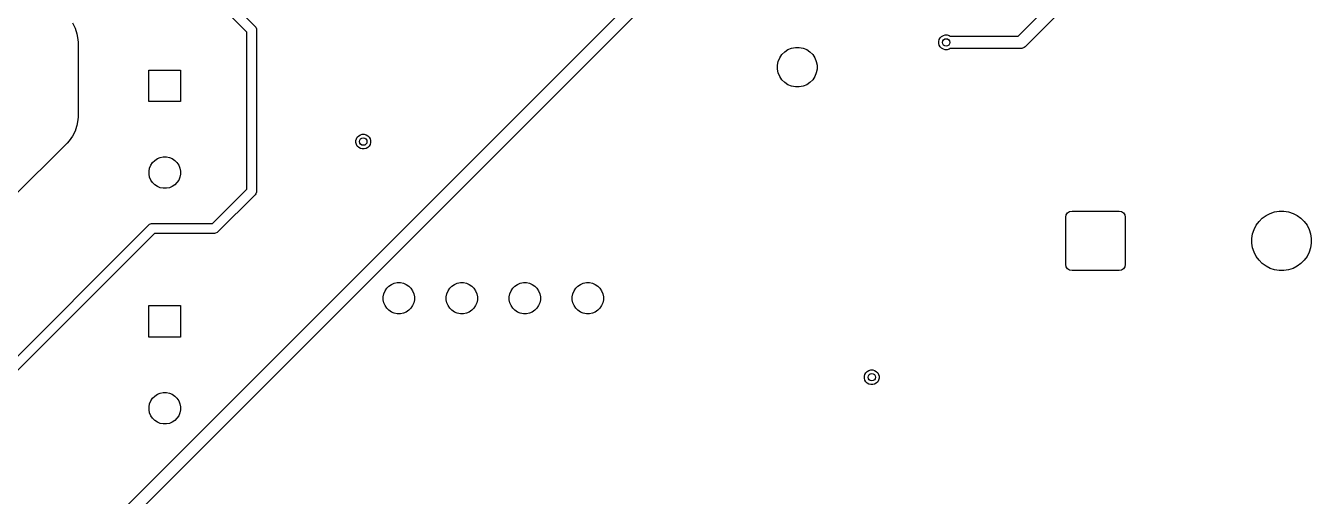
# Model space of a CAD drawing. Header units: inches. Extents: x 1.35 to 5.17, y -6.98 to -1.21.
# Drawn here: x 3.008 to 5.048, y -4.598 to -3.851 of the extents above; entities that cross this region are included whole.
import ezdxf

# ---------------------------------------------------------------- set-up
doc = ezdxf.new("R2010")
doc.units = ezdxf.units.IN
doc.header["$MEASUREMENT"] = 0
doc.layers.add('In1.Cu', color=91, linetype='CONTINUOUS', true_color=0x7fc87f)

msp = doc.modelspace()

# ---------------------------------------------------------------- linework, layer by layer
at = {"layer": 'In1.Cu', "linetype": 'CONTINUOUS'}
for p, q in [((3.1573, -4.624), (4.124, -3.6573)), ((4.1408, -3.6684), (3.1684, -4.6408)), ((4.5825, -3.8681), (4.7146, -3.7361)), ((4.7314, -3.7471), (4.5936, -3.8849)), ((3.3127, -3.7936), (3.3717, -3.8527)), ((3.3583, -3.8615), (3.3038, -3.8071)), ((3.0818, -3.8471), (3.0861, -3.8554)), ((3.0861, -3.8554), (3.0889, -3.8642)), ((3.3717, -3.8527), (3.3727, -3.8539)), ((3.3727, -3.8539), (3.3739, -3.8567)), ((3.0889, -3.8642), (3.0904, -3.8733)), ((3.0904, -3.8733), (3.0906, -3.878)), ((3.3583, -4.1109), (3.3583, -3.8615)), ((3.3739, -3.8567), (3.374, -3.8583)), ((3.374, -3.8583), (3.374, -4.1142)), ((4.4568, -3.8764), (4.4576, -3.8734)), ((4.4568, -3.8795), (4.4568, -3.8764)), ((4.4576, -3.8734), (4.4591, -3.8708)), ((4.4591, -3.8708), (4.4613, -3.8686)), ((4.4613, -3.8686), (4.464, -3.867)), ((4.464, -3.867), (4.467, -3.8662)), ((4.467, -3.8662), (4.47, -3.8662)), ((4.47, -3.8662), (4.473, -3.867)), ((4.473, -3.867), (4.4749, -3.8681)), ((4.4749, -3.8681), (4.5825, -3.8681)), ((3.0906, -3.878), (3.0906, -3.9961)), ((4.2079, -3.8973), (4.2123, -3.893)), ((4.2123, -3.893), (4.2174, -3.8895)), ((4.2174, -3.8895), (4.2231, -3.8872)), ((4.2231, -3.8872), (4.2292, -3.886)), ((4.2292, -3.886), (4.2354, -3.886)), ((4.2354, -3.886), (4.2414, -3.8872)), ((4.2414, -3.8872), (4.2471, -3.8895)), ((4.2471, -3.8895), (4.2523, -3.893)), ((4.2523, -3.893), (4.2566, -3.8973)), ((4.4576, -3.8825), (4.4568, -3.8795)), ((4.4591, -3.8851), (4.4576, -3.8825)), ((4.4613, -3.8873), (4.4591, -3.8851)), ((4.464, -3.8889), (4.4613, -3.8873)), ((4.467, -3.8897), (4.464, -3.8889)), ((4.47, -3.8897), (4.467, -3.8897)), ((4.473, -3.8889), (4.47, -3.8897)), ((4.4749, -3.8878), (4.473, -3.8889)), ((4.5866, -3.8878), (4.4749, -3.8878)), ((4.5885, -3.8876), (4.5866, -3.8878)), ((4.5921, -3.8861), (4.5885, -3.8876)), ((4.5936, -3.8849), (4.5921, -3.8861)), ((4.5921, -3.8861), (4.5921, -3.8861)), ((4.2009, -3.9142), (4.2021, -3.9082)), ((4.2009, -3.9204), (4.2009, -3.9142)), ((4.2021, -3.9082), (4.2045, -3.9025)), ((4.2045, -3.9025), (4.2079, -3.8973)), ((4.2566, -3.8973), (4.2601, -3.9025)), ((4.2601, -3.9025), (4.2624, -3.9082)), ((4.2624, -3.9082), (4.2636, -3.9142)), ((4.2636, -3.9142), (4.2636, -3.9204)), ((3.2032, -3.9719), (3.2032, -3.9218)), ((3.2032, -3.9218), (3.2534, -3.9218)), ((3.2534, -3.9218), (3.2534, -3.9719)), ((4.2021, -3.9265), (4.2009, -3.9204)), ((4.2045, -3.9322), (4.2021, -3.9265)), ((4.2079, -3.9373), (4.2045, -3.9322)), ((4.2123, -3.9417), (4.2079, -3.9373)), ((4.2566, -3.9373), (4.2523, -3.9417)), ((4.2601, -3.9322), (4.2566, -3.9373)), ((4.2624, -3.9265), (4.2601, -3.9322)), ((4.2636, -3.9204), (4.2624, -3.9265)), ((4.2174, -3.9451), (4.2123, -3.9417)), ((4.2231, -3.9475), (4.2174, -3.9451)), ((4.2292, -3.9487), (4.2231, -3.9475)), ((4.2354, -3.9487), (4.2292, -3.9487)), ((4.2414, -3.9475), (4.2354, -3.9487)), ((4.2471, -3.9451), (4.2414, -3.9475)), ((4.2523, -3.9417), (4.2471, -3.9451)), ((3.2534, -3.9719), (3.2032, -3.9719)), ((3.0906, -3.9961), (3.0904, -4.0007)), ((3.0861, -4.0187), (3.0818, -4.0269)), ((3.0883, -4.0117), (3.0861, -4.0187)), ((3.0889, -4.0098), (3.0883, -4.0117)), ((3.0904, -4.0007), (3.0889, -4.0098)), ((3.0733, -4.0378), (2.9847, -4.1264)), ((3.0764, -4.0344), (3.0733, -4.0378)), ((3.0818, -4.0269), (3.0764, -4.0344)), ((3.5316, -4.0339), (3.5324, -4.0309)), ((3.5316, -4.037), (3.5316, -4.0339)), ((3.5324, -4.04), (3.5316, -4.037)), ((3.5324, -4.0309), (3.5339, -4.0282)), ((3.5339, -4.0426), (3.5324, -4.04)), ((3.5339, -4.0282), (3.5361, -4.0261)), ((3.5361, -4.0261), (3.5388, -4.0245)), ((3.5388, -4.0245), (3.5418, -4.0237)), ((3.5418, -4.0237), (3.5448, -4.0237)), ((3.5448, -4.0237), (3.5478, -4.0245)), ((3.5478, -4.0245), (3.5505, -4.0261)), ((3.5505, -4.0261), (3.5527, -4.0282)), ((3.5527, -4.0282), (3.5542, -4.0309)), ((3.5542, -4.04), (3.5527, -4.0426)), ((3.5542, -4.0309), (3.555, -4.0339)), ((3.555, -4.037), (3.5542, -4.04)), ((3.555, -4.0339), (3.555, -4.037)), ((3.2211, -4.0606), (3.2259, -4.0597)), ((3.2259, -4.0597), (3.2308, -4.0597)), ((3.2308, -4.0597), (3.2356, -4.0606)), ((3.5361, -4.0448), (3.5339, -4.0426)), ((3.5388, -4.0463), (3.5361, -4.0448)), ((3.5418, -4.0471), (3.5388, -4.0463)), ((3.5448, -4.0471), (3.5418, -4.0471)), ((3.5478, -4.0463), (3.5448, -4.0471)), ((3.5505, -4.0448), (3.5478, -4.0463)), ((3.5527, -4.0426), (3.5505, -4.0448)), ((3.2034, -4.0822), (3.2043, -4.0774)), ((3.2043, -4.0774), (3.2062, -4.0728)), ((3.2062, -4.0728), (3.2089, -4.0687)), ((3.2089, -4.0687), (3.2124, -4.0652)), ((3.2124, -4.0652), (3.2165, -4.0625)), ((3.2165, -4.0625), (3.2211, -4.0606)), ((3.2356, -4.0606), (3.2402, -4.0625)), ((3.2402, -4.0625), (3.2443, -4.0652)), ((3.2443, -4.0652), (3.2477, -4.0687)), ((3.2477, -4.0687), (3.2505, -4.0728)), ((3.2505, -4.0728), (3.2524, -4.0774)), ((3.2524, -4.0774), (3.2533, -4.0822)), ((3.2034, -4.0871), (3.2034, -4.0822)), ((3.2043, -4.0919), (3.2034, -4.0871)), ((3.2062, -4.0965), (3.2043, -4.0919)), ((3.2089, -4.1006), (3.2062, -4.0965)), ((3.2124, -4.104), (3.2089, -4.1006)), ((3.2477, -4.1006), (3.2443, -4.104)), ((3.2505, -4.0965), (3.2477, -4.1006)), ((3.2524, -4.0919), (3.2505, -4.0965)), ((3.2533, -4.0871), (3.2524, -4.0919)), ((3.2533, -4.0822), (3.2533, -4.0871)), ((3.2165, -4.1068), (3.2124, -4.104)), ((3.2211, -4.1087), (3.2165, -4.1068)), ((3.2259, -4.1096), (3.2211, -4.1087)), ((3.2308, -4.1096), (3.2259, -4.1096)), ((3.2356, -4.1087), (3.2308, -4.1096)), ((3.2402, -4.1068), (3.2356, -4.1087)), ((3.2443, -4.104), (3.2402, -4.1068)), ((3.3038, -4.1654), (3.3583, -4.1109)), ((3.3717, -4.1197), (3.3127, -4.1788)), ((3.3727, -4.1185), (3.3717, -4.1197)), ((3.3739, -4.1157), (3.3727, -4.1185)), ((3.374, -4.1142), (3.3739, -4.1157)), ((4.6584, -4.1555), (4.6591, -4.1517)), ((4.6584, -4.2303), (4.6584, -4.1555)), ((4.6591, -4.1517), (4.6612, -4.1486)), ((4.6612, -4.1486), (4.6644, -4.1464)), ((4.6644, -4.1464), (4.6682, -4.1457)), ((4.6682, -4.1457), (4.743, -4.1457)), ((4.743, -4.1457), (4.7468, -4.1464)), ((4.7468, -4.1464), (4.75, -4.1486)), ((4.75, -4.1486), (4.7521, -4.1517)), ((4.7521, -4.1517), (4.7528, -4.1555)), ((4.7528, -4.1555), (4.7528, -4.2303)), ((4.9606, -4.1682), (4.965, -4.1622)), ((4.965, -4.1622), (4.9702, -4.157)), ((4.9702, -4.157), (4.9762, -4.1526)), ((4.9762, -4.1526), (4.9828, -4.1493)), ((4.9828, -4.1493), (4.9898, -4.147)), ((4.9898, -4.147), (4.9972, -4.1458)), ((4.9972, -4.1458), (5.0046, -4.1458)), ((5.0046, -4.1458), (5.0119, -4.147)), ((5.0119, -4.147), (5.019, -4.1493)), ((5.019, -4.1493), (5.0256, -4.1526)), ((5.0256, -4.1526), (5.0316, -4.157)), ((5.0316, -4.157), (5.0368, -4.1622)), ((5.0368, -4.1622), (5.0412, -4.1682)), ((2.9118, -4.459), (3.2031, -4.1677)), ((3.2119, -4.1811), (2.9252, -4.4678)), ((3.2031, -4.1677), (3.2043, -4.1667)), ((3.2043, -4.1667), (3.2071, -4.1655)), ((3.2071, -4.1655), (3.2087, -4.1654)), ((3.2087, -4.1654), (3.3038, -4.1654)), ((3.3071, -4.1811), (3.2119, -4.1811)), ((3.3086, -4.181), (3.3071, -4.1811)), ((3.3115, -4.1798), (3.3086, -4.181)), ((3.3127, -4.1788), (3.3115, -4.1798)), ((4.9538, -4.1892), (4.9549, -4.1819)), ((4.9549, -4.1819), (4.9572, -4.1748)), ((4.9572, -4.1748), (4.9606, -4.1682)), ((5.0412, -4.1682), (5.0445, -4.1748)), ((5.0445, -4.1748), (5.0468, -4.1819)), ((5.0468, -4.1819), (5.048, -4.1892)), ((4.9538, -4.1966), (4.9538, -4.1892)), ((4.9549, -4.2039), (4.9538, -4.1966)), ((5.048, -4.1966), (5.0468, -4.2039)), ((5.048, -4.1892), (5.048, -4.1966)), ((4.9572, -4.211), (4.9549, -4.2039)), ((4.9606, -4.2176), (4.9572, -4.211)), ((4.965, -4.2236), (4.9606, -4.2176)), ((5.0412, -4.2176), (5.0368, -4.2236)), ((5.0445, -4.211), (5.0412, -4.2176)), ((5.0468, -4.2039), (5.0445, -4.211)), ((4.6591, -4.2341), (4.6584, -4.2303)), ((4.6612, -4.2373), (4.6591, -4.2341)), ((4.6644, -4.2394), (4.6612, -4.2373)), ((4.6682, -4.2402), (4.6644, -4.2394)), ((4.743, -4.2402), (4.6682, -4.2402)), ((4.7468, -4.2394), (4.743, -4.2402)), ((4.75, -4.2373), (4.7468, -4.2394)), ((4.7521, -4.2341), (4.75, -4.2373)), ((4.7528, -4.2303), (4.7521, -4.2341)), ((4.9702, -4.2288), (4.965, -4.2236)), ((4.9762, -4.2332), (4.9702, -4.2288)), ((4.9828, -4.2366), (4.9762, -4.2332)), ((4.9898, -4.2389), (4.9828, -4.2366)), ((4.9972, -4.24), (4.9898, -4.2389)), ((5.0046, -4.24), (4.9972, -4.24)), ((5.0119, -4.2389), (5.0046, -4.24)), ((5.019, -4.2366), (5.0119, -4.2389)), ((5.0256, -4.2332), (5.019, -4.2366)), ((5.0316, -4.2288), (5.0256, -4.2332)), ((5.0368, -4.2236), (5.0316, -4.2288)), ((3.5841, -4.2648), (3.5881, -4.2621)), ((3.5881, -4.2621), (3.5926, -4.2603)), ((3.5926, -4.2603), (3.5974, -4.2593)), ((3.5974, -4.2593), (3.6022, -4.2593)), ((3.6022, -4.2593), (3.607, -4.2603)), ((3.607, -4.2603), (3.6115, -4.2621)), ((3.6115, -4.2621), (3.6155, -4.2648)), ((3.6841, -4.2648), (3.6881, -4.2621)), ((3.6881, -4.2621), (3.6926, -4.2603)), ((3.6926, -4.2603), (3.6974, -4.2593)), ((3.6974, -4.2593), (3.7022, -4.2593)), ((3.7022, -4.2593), (3.707, -4.2603)), ((3.707, -4.2603), (3.7115, -4.2621)), ((3.7115, -4.2621), (3.7155, -4.2648)), ((3.7841, -4.2648), (3.7881, -4.2621)), ((3.7881, -4.2621), (3.7926, -4.2603)), ((3.7926, -4.2603), (3.7974, -4.2593)), ((3.7974, -4.2593), (3.8022, -4.2593)), ((3.8022, -4.2593), (3.807, -4.2603)), ((3.807, -4.2603), (3.8115, -4.2621)), ((3.8115, -4.2621), (3.8155, -4.2648)), ((3.8841, -4.2648), (3.8881, -4.2621)), ((3.8881, -4.2621), (3.8926, -4.2603)), ((3.8926, -4.2603), (3.8974, -4.2593)), ((3.8974, -4.2593), (3.9022, -4.2593)), ((3.9022, -4.2593), (3.907, -4.2603)), ((3.907, -4.2603), (3.9115, -4.2621)), ((3.9115, -4.2621), (3.9155, -4.2648)), ((3.5751, -4.2816), (3.5761, -4.2768)), ((3.5751, -4.2864), (3.5751, -4.2816)), ((3.5761, -4.2768), (3.5779, -4.2723)), ((3.5779, -4.2723), (3.5806, -4.2683)), ((3.5806, -4.2683), (3.5841, -4.2648)), ((3.6155, -4.2648), (3.619, -4.2683)), ((3.619, -4.2683), (3.6217, -4.2723)), ((3.6217, -4.2723), (3.6235, -4.2768)), ((3.6235, -4.2768), (3.6245, -4.2816)), ((3.6245, -4.2816), (3.6245, -4.2864)), ((3.6751, -4.2816), (3.6761, -4.2768)), ((3.6751, -4.2864), (3.6751, -4.2816)), ((3.6761, -4.2768), (3.6779, -4.2723)), ((3.6779, -4.2723), (3.6806, -4.2683)), ((3.6806, -4.2683), (3.6841, -4.2648)), ((3.7155, -4.2648), (3.719, -4.2683)), ((3.719, -4.2683), (3.7217, -4.2723)), ((3.7217, -4.2723), (3.7235, -4.2768)), ((3.7235, -4.2768), (3.7245, -4.2816)), ((3.7245, -4.2816), (3.7245, -4.2864)), ((3.7751, -4.2816), (3.7761, -4.2768)), ((3.7751, -4.2864), (3.7751, -4.2816)), ((3.7761, -4.2768), (3.7779, -4.2723)), ((3.7779, -4.2723), (3.7806, -4.2683)), ((3.7806, -4.2683), (3.7841, -4.2648)), ((3.8155, -4.2648), (3.819, -4.2683)), ((3.819, -4.2683), (3.8217, -4.2723)), ((3.8217, -4.2723), (3.8235, -4.2768)), ((3.8235, -4.2768), (3.8245, -4.2816)), ((3.8245, -4.2816), (3.8245, -4.2864)), ((3.8751, -4.2816), (3.8761, -4.2768)), ((3.8751, -4.2864), (3.8751, -4.2816)), ((3.8761, -4.2768), (3.8779, -4.2723)), ((3.8779, -4.2723), (3.8806, -4.2683)), ((3.8806, -4.2683), (3.8841, -4.2648)), ((3.9155, -4.2648), (3.919, -4.2683)), ((3.919, -4.2683), (3.9217, -4.2723)), ((3.9217, -4.2723), (3.9235, -4.2768)), ((3.9235, -4.2768), (3.9245, -4.2816)), ((3.9245, -4.2816), (3.9245, -4.2864)), ((3.2032, -4.346), (3.2032, -4.2958)), ((3.2032, -4.2958), (3.2534, -4.2958)), ((3.2534, -4.2958), (3.2534, -4.346)), ((3.5761, -4.2912), (3.5751, -4.2864)), ((3.5779, -4.2957), (3.5761, -4.2912)), ((3.5806, -4.2997), (3.5779, -4.2957)), ((3.5841, -4.3032), (3.5806, -4.2997)), ((3.5881, -4.3059), (3.5841, -4.3032)), ((3.6155, -4.3032), (3.6115, -4.3059)), ((3.619, -4.2997), (3.6155, -4.3032)), ((3.6217, -4.2957), (3.619, -4.2997)), ((3.6235, -4.2912), (3.6217, -4.2957)), ((3.6245, -4.2864), (3.6235, -4.2912)), ((3.6761, -4.2912), (3.6751, -4.2864)), ((3.6779, -4.2957), (3.6761, -4.2912)), ((3.6806, -4.2997), (3.6779, -4.2957)), ((3.6841, -4.3032), (3.6806, -4.2997)), ((3.6881, -4.3059), (3.6841, -4.3032)), ((3.7155, -4.3032), (3.7115, -4.3059)), ((3.719, -4.2997), (3.7155, -4.3032)), ((3.7217, -4.2957), (3.719, -4.2997)), ((3.7235, -4.2912), (3.7217, -4.2957)), ((3.7245, -4.2864), (3.7235, -4.2912)), ((3.7761, -4.2912), (3.7751, -4.2864)), ((3.7779, -4.2957), (3.7761, -4.2912)), ((3.7806, -4.2997), (3.7779, -4.2957)), ((3.7841, -4.3032), (3.7806, -4.2997)), ((3.7881, -4.3059), (3.7841, -4.3032)), ((3.8155, -4.3032), (3.8115, -4.3059)), ((3.819, -4.2997), (3.8155, -4.3032)), ((3.8217, -4.2957), (3.819, -4.2997)), ((3.8235, -4.2912), (3.8217, -4.2957)), ((3.8245, -4.2864), (3.8235, -4.2912)), ((3.8761, -4.2912), (3.8751, -4.2864)), ((3.8779, -4.2957), (3.8761, -4.2912)), ((3.8806, -4.2997), (3.8779, -4.2957)), ((3.8841, -4.3032), (3.8806, -4.2997)), ((3.8881, -4.3059), (3.8841, -4.3032)), ((3.9155, -4.3032), (3.9115, -4.3059)), ((3.919, -4.2997), (3.9155, -4.3032)), ((3.9217, -4.2957), (3.919, -4.2997)), ((3.9235, -4.2912), (3.9217, -4.2957)), ((3.9245, -4.2864), (3.9235, -4.2912)), ((3.5926, -4.3077), (3.5881, -4.3059)), ((3.5974, -4.3087), (3.5926, -4.3077)), ((3.6022, -4.3087), (3.5974, -4.3087)), ((3.607, -4.3077), (3.6022, -4.3087)), ((3.6115, -4.3059), (3.607, -4.3077)), ((3.6926, -4.3077), (3.6881, -4.3059)), ((3.6974, -4.3087), (3.6926, -4.3077)), ((3.7022, -4.3087), (3.6974, -4.3087)), ((3.707, -4.3077), (3.7022, -4.3087)), ((3.7115, -4.3059), (3.707, -4.3077)), ((3.7926, -4.3077), (3.7881, -4.3059)), ((3.7974, -4.3087), (3.7926, -4.3077)), ((3.8022, -4.3087), (3.7974, -4.3087)), ((3.807, -4.3077), (3.8022, -4.3087)), ((3.8115, -4.3059), (3.807, -4.3077)), ((3.8926, -4.3077), (3.8881, -4.3059)), ((3.8974, -4.3087), (3.8926, -4.3077)), ((3.9022, -4.3087), (3.8974, -4.3087)), ((3.907, -4.3077), (3.9022, -4.3087)), ((3.9115, -4.3059), (3.907, -4.3077)), ((3.2534, -4.346), (3.2032, -4.346)), ((4.3387, -4.4079), (4.3395, -4.4049)), ((4.3395, -4.4049), (4.341, -4.4023)), ((4.341, -4.4023), (4.3432, -4.4001)), ((4.3432, -4.4001), (4.3459, -4.3985)), ((4.3459, -4.3985), (4.3489, -4.3977)), ((4.3489, -4.3977), (4.3519, -4.3977)), ((4.3519, -4.3977), (4.3549, -4.3985)), ((4.3549, -4.3985), (4.3576, -4.4001)), ((4.3576, -4.4001), (4.3598, -4.4023)), ((4.3598, -4.4023), (4.3613, -4.4049)), ((4.3613, -4.4049), (4.3621, -4.4079)), ((4.3387, -4.411), (4.3387, -4.4079)), ((4.3395, -4.414), (4.3387, -4.411)), ((4.341, -4.4166), (4.3395, -4.414)), ((4.3432, -4.4188), (4.341, -4.4166)), ((4.3459, -4.4204), (4.3432, -4.4188)), ((4.3489, -4.4212), (4.3459, -4.4204)), ((4.3519, -4.4212), (4.3489, -4.4212)), ((4.3549, -4.4204), (4.3519, -4.4212)), ((4.3576, -4.4188), (4.3549, -4.4204)), ((4.3598, -4.4166), (4.3576, -4.4188)), ((4.3613, -4.414), (4.3598, -4.4166)), ((4.3621, -4.411), (4.3613, -4.414)), ((4.3621, -4.4079), (4.3621, -4.411)), ((3.2043, -4.4514), (3.2062, -4.4468)), ((3.2062, -4.4468), (3.2089, -4.4427)), ((3.2089, -4.4427), (3.2124, -4.4393)), ((3.2124, -4.4393), (3.2165, -4.4365)), ((3.2165, -4.4365), (3.2211, -4.4346)), ((3.2211, -4.4346), (3.2259, -4.4337)), ((3.2259, -4.4337), (3.2308, -4.4337)), ((3.2308, -4.4337), (3.2356, -4.4346)), ((3.2356, -4.4346), (3.2402, -4.4365)), ((3.2402, -4.4365), (3.2443, -4.4393)), ((3.2443, -4.4393), (3.2477, -4.4427)), ((3.2477, -4.4427), (3.2505, -4.4468)), ((3.2505, -4.4468), (3.2524, -4.4514)), ((3.2034, -4.4562), (3.2043, -4.4514)), ((3.2034, -4.4611), (3.2034, -4.4562)), ((3.2043, -4.4659), (3.2034, -4.4611)), ((3.2062, -4.4705), (3.2043, -4.4659)), ((3.2524, -4.4659), (3.2505, -4.4705)), ((3.2524, -4.4514), (3.2533, -4.4562)), ((3.2533, -4.4611), (3.2524, -4.4659)), ((3.2533, -4.4562), (3.2533, -4.4611)), ((3.2089, -4.4746), (3.2062, -4.4705)), ((3.2124, -4.4781), (3.2089, -4.4746)), ((3.2165, -4.4808), (3.2124, -4.4781)), ((3.2211, -4.4827), (3.2165, -4.4808)), ((3.2259, -4.4836), (3.2211, -4.4827)), ((3.2308, -4.4836), (3.2259, -4.4836)), ((3.2356, -4.4827), (3.2308, -4.4836)), ((3.2402, -4.4808), (3.2356, -4.4827)), ((3.2443, -4.4781), (3.2402, -4.4808)), ((3.2477, -4.4746), (3.2443, -4.4781)), ((3.2505, -4.4705), (3.2477, -4.4746))]:
    msp.add_line(p, q, dxfattribs=at)
at = {"layer": 'In1.Cu'}
for centre in [(4.4685, -3.878), (3.5433, -4.0354), (4.3504, -4.4094)]:
    msp.add_circle(centre, 0.00591, dxfattribs=at)

doc.saveas('drawing.dxf')
